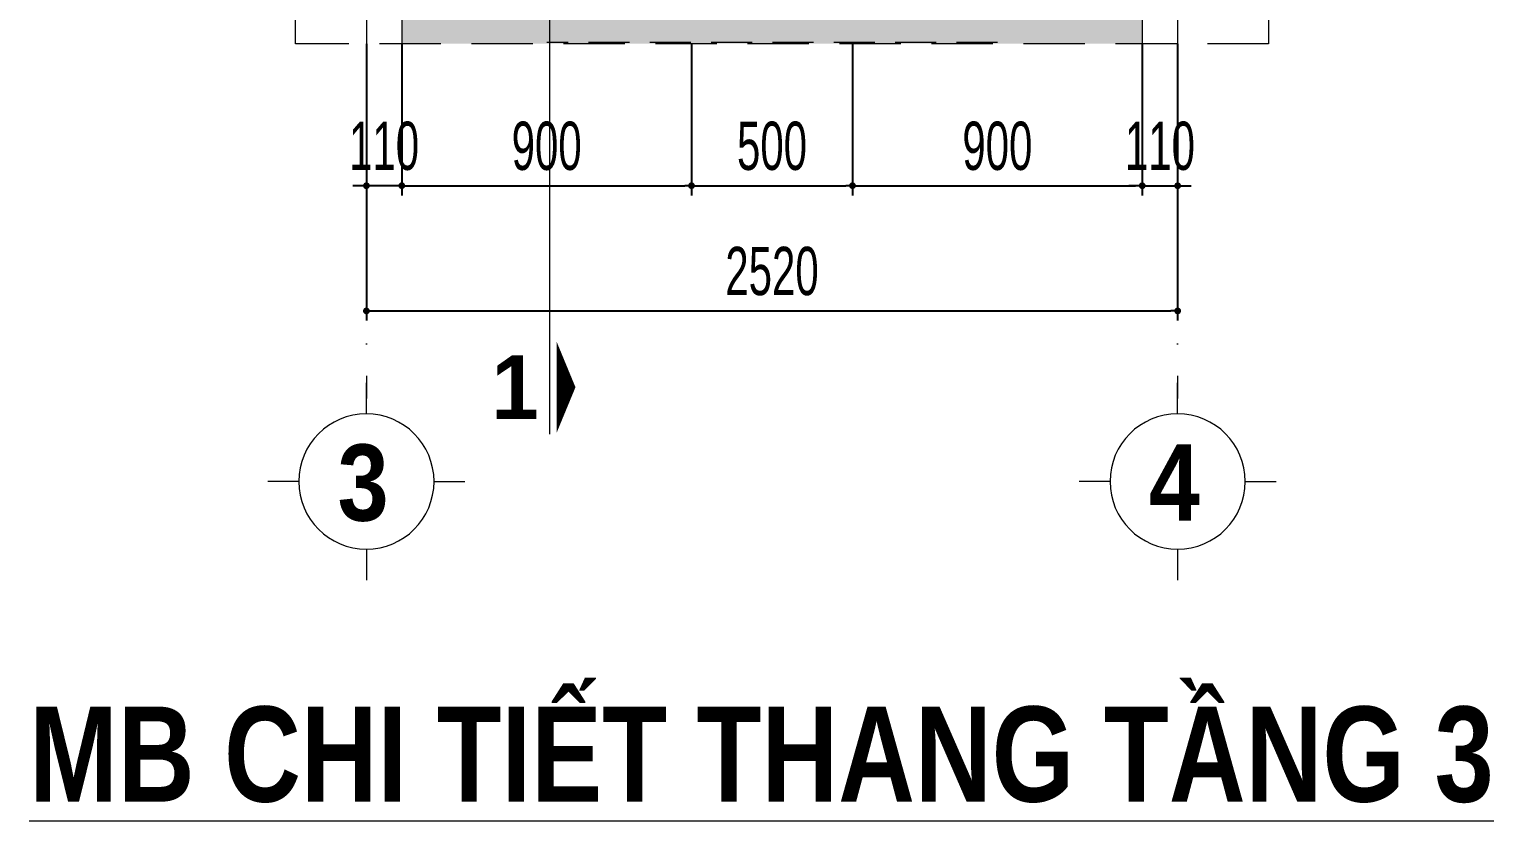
# Model space of a CAD drawing. Header units: millimetres. Extents: x 2565303 to 2664360, y -865723 to -262051.
# Drawn here: x 2636200 to 2640749, y -667224 to -664766 of the extents above; entities that cross this region are included whole.
import ezdxf
from ezdxf.enums import TextEntityAlignment as Align

# ---------------------------------------------------------------- set-up
doc = ezdxf.new("R2010")
doc.units = ezdxf.units.MM
doc.header["$LTSCALE"] = 10
doc.header["$MEASUREMENT"] = 0
doc.linetypes.add('DASHDOT', pattern=[1, 0.5, -0.25, 0, -0.25])
doc.linetypes.add('HIDDEN', pattern=[9.525, 6.35, -3.175])
doc.layers.get('0').update_dxf_attribs({"linetype": 'CONTINUOUS'})
doc.layers.get('DEFPOINTS').update_dxf_attribs({"color": 10, "linetype": 'CONTINUOUS'})
for name, color, linetype, lineweight in [('-thay1', 7, 'CONTINUOUS', 18), ('LC Dim', 8, 'CONTINUOUS', 13), ('LC Hatch', 252, 'CONTINUOUS', 5), ('LC ISO', 153, 'CONTINUOUS', 13), ('LC Khac', 4, 'CONTINUOUS', 9), ('LC MANH DUT', 35, 'HIDDEN', 5), ('LC Net manh', 250, 'CONTINUOUS', 5), ('LC Net truc', 134, 'DASHDOT', 5), ('LC Text1', 20, 'CONTINUOUS', 13), ('LC Text2', 7, 'CONTINUOUS', 13)]:
    doc.layers.add(name, color=color, linetype=linetype, lineweight=lineweight)
doc.layers.add('M3', color=3, linetype='CONTINUOUS')
doc.styles.add('HOATBIF', font='hoatbif.shx', dxfattribs={"width": 0.65})
doc.styles.add('LC 1', font='')
doc.styles.add('LC3', font='', dxfattribs={"width": 0.8})
doc.styles.get('LC 1').set_extended_font_data('.VnAvantH', bold=True)
doc.styles.get('LC3').set_extended_font_data('.VnArialH', bold=True)
doc.dimstyles.new('1-100 (1-60)', dxfattribs={"dimscale": 60, "dimtxt": 2.5, "dimasz": 0.35, "dimexe": 0.5, "dimexo": 0, "dimgap": 0.8, "dimtad": 1, "dimdec": 0, "dimzin": 0, "dimdsep": 46, "dimtxsty": 'HOATBIF', "dimblk1": 'DOT', "dimblk2": 'DOT', "dimsah": 1, "dimcen": -1, "dimdle": 1, "dimclrd": 256, "dimclre": 256, "dimclrt": 4, "dimadec": 3, "dimazin": 2, "dimtfac": 0.333333, "dimtdec": 0, "dimtix": 1, "dimtmove": 2, "dimatfit": 3, "dimldrblk": 'DOT', "dimfxl": 1, "dimtvp": 0.833333, "dimtolj": 1, "dimtzin": 0, "dimarcsym": 0})

# ---------------------------------------------------------------- blocks, each defined once
blk = doc.blocks.new('DOT')
at = {"layer": 'M3', "color": 0, "linetype": 'ByBlock'}
blk.add_line((-0.5, 0), (-1, 0), dxfattribs=at)
at = {"layer": 'M3', "color": 0, "linetype": 'ByBlock', "const_width": 0.5}
blk.add_lwpolyline([(-0.25, 0, 1), (0.25, 0, 1)], format="xyb", close=True, dxfattribs=at)
blk = doc.blocks.new('*D765')
at = {"layer": 'DEFPOINTS', "color": 0, "transparency": 16777216}
for p in [(2637356.8, -664810.9), (2638256.8, -664810.9), (2638256.8, -665251.7)]:
    blk.add_point(p, dxfattribs=at)
at = {"layer": 'LC Dim', "lineweight": -2, "transparency": 16777216}
for p, q in [((2637356.8, -664810.9), (2637356.8, -665281.7)), ((2638256.8, -664810.9), (2638256.8, -665281.7)), ((2637377.8, -665251.7), (2638235.8, -665251.7))]:
    blk.add_line(p, q, dxfattribs=at)
at = {"layer": 'LC Dim', "lineweight": -2, "transparency": 16777216, "xscale": 21, "yscale": 21, "zscale": 21, "rotation": 180}
blk.add_blockref('DOT', (2637356.8, -665251.7), dxfattribs=at)
at = {"layer": 'LC Dim', "lineweight": -2, "transparency": 16777216, "xscale": 21, "yscale": 21, "zscale": 21}
blk.add_blockref('DOT', (2638256.8, -665251.7), dxfattribs=at)
at = {"layer": 'LC Dim', "color": 4, "transparency": 16777216, "insert": (2637806.8, -665128.7), "char_height": 150, "attachment_point": 5, "style": 'HOATBIF'}
blk.add_mtext('\\A1;900', dxfattribs=at)
blk = doc.blocks.new('*D766')
at = {"layer": 'DEFPOINTS', "color": 0, "transparency": 16777216}
for p in [(2638256.8, -664810.9), (2638756.8, -664810.9), (2638756.8, -665251.7)]:
    blk.add_point(p, dxfattribs=at)
at = {"layer": 'LC Dim', "lineweight": -2, "transparency": 16777216}
for p, q in [((2638256.8, -664810.9), (2638256.8, -665281.7)), ((2638756.8, -664810.9), (2638756.8, -665281.7)), ((2638277.8, -665251.7), (2638735.8, -665251.7))]:
    blk.add_line(p, q, dxfattribs=at)
at = {"layer": 'LC Dim', "lineweight": -2, "transparency": 16777216, "xscale": 21, "yscale": 21, "zscale": 21, "rotation": 180}
blk.add_blockref('DOT', (2638256.8, -665251.7), dxfattribs=at)
at = {"layer": 'LC Dim', "lineweight": -2, "transparency": 16777216, "xscale": 21, "yscale": 21, "zscale": 21}
blk.add_blockref('DOT', (2638756.8, -665251.7), dxfattribs=at)
at = {"layer": 'LC Dim', "color": 4, "transparency": 16777216, "insert": (2638506.8, -665128.7), "char_height": 150, "attachment_point": 5, "style": 'HOATBIF'}
blk.add_mtext('\\A1;500', dxfattribs=at)
blk = doc.blocks.new('*D767')
at = {"layer": 'DEFPOINTS', "color": 0, "transparency": 16777216}
for p in [(2638756.8, -664810.9), (2639656.8, -664810.9), (2639656.8, -665251.7)]:
    blk.add_point(p, dxfattribs=at)
at = {"layer": 'LC Dim', "lineweight": -2, "transparency": 16777216}
for p, q in [((2638756.8, -664810.9), (2638756.8, -665281.7)), ((2639656.8, -664810.9), (2639656.8, -665281.7)), ((2638777.8, -665251.7), (2639635.8, -665251.7))]:
    blk.add_line(p, q, dxfattribs=at)
at = {"layer": 'LC Dim', "lineweight": -2, "transparency": 16777216, "xscale": 21, "yscale": 21, "zscale": 21, "rotation": 180}
blk.add_blockref('DOT', (2638756.8, -665251.7), dxfattribs=at)
at = {"layer": 'LC Dim', "lineweight": -2, "transparency": 16777216, "xscale": 21, "yscale": 21, "zscale": 21}
blk.add_blockref('DOT', (2639656.8, -665251.7), dxfattribs=at)
at = {"layer": 'LC Dim', "color": 4, "transparency": 16777216, "insert": (2639206.8, -665128.7), "char_height": 150, "attachment_point": 5, "style": 'HOATBIF'}
blk.add_mtext('\\A1;900', dxfattribs=at)
blk = doc.blocks.new('*D768')
at = {"layer": 'DEFPOINTS', "color": 0, "transparency": 16777216}
for p in [(2639656.8, -664810.9), (2639766.8, -664810.9), (2639766.8, -665251.7)]:
    blk.add_point(p, dxfattribs=at)
at = {"layer": 'LC Dim', "lineweight": -2, "transparency": 16777216}
for p, q in [((2639656.8, -664810.9), (2639656.8, -665281.7)), ((2639766.8, -664810.9), (2639766.8, -665281.7)), ((2639635.8, -665251.7), (2639614.8, -665251.7)), ((2639656.8, -665251.7), (2639766.8, -665251.7)), ((2639787.8, -665251.7), (2639808.8, -665251.7))]:
    blk.add_line(p, q, dxfattribs=at)
at = {"layer": 'LC Dim', "lineweight": -2, "transparency": 16777216, "xscale": 21, "yscale": 21, "zscale": 21}
blk.add_blockref('DOT', (2639656.8, -665251.7), dxfattribs=at)
at = {"layer": 'LC Dim', "lineweight": -2, "transparency": 16777216, "xscale": 21, "yscale": 21, "zscale": 21, "rotation": 180}
blk.add_blockref('DOT', (2639766.8, -665251.7), dxfattribs=at)
at = {"layer": 'LC Dim', "color": 4, "transparency": 16777216, "insert": (2639711.8, -665128.7), "char_height": 150, "attachment_point": 5, "style": 'HOATBIF'}
blk.add_mtext('\\A1;110', dxfattribs=at)
blk = doc.blocks.new('*D769')
at = {"layer": 'DEFPOINTS', "color": 0, "transparency": 16777216}
for p in [(2637246.8, -664810.9), (2637356.8, -664810.9), (2637246.8, -665251.7)]:
    blk.add_point(p, dxfattribs=at)
at = {"layer": 'LC Dim', "lineweight": -2, "transparency": 16777216}
for p, q in [((2637246.8, -664810.9), (2637246.8, -665281.7)), ((2637356.8, -664810.9), (2637356.8, -665281.7)), ((2637225.8, -665251.7), (2637204.8, -665251.7)), ((2637356.8, -665251.7), (2637246.8, -665251.7)), ((2637377.8, -665251.7), (2637398.8, -665251.7))]:
    blk.add_line(p, q, dxfattribs=at)
at = {"layer": 'LC Dim', "lineweight": -2, "transparency": 16777216, "xscale": 21, "yscale": 21, "zscale": 21}
blk.add_blockref('DOT', (2637246.8, -665251.7), dxfattribs=at)
at = {"layer": 'LC Dim', "lineweight": -2, "transparency": 16777216, "xscale": 21, "yscale": 21, "zscale": 21, "rotation": 180}
blk.add_blockref('DOT', (2637356.8, -665251.7), dxfattribs=at)
at = {"layer": 'LC Dim', "color": 4, "transparency": 16777216, "insert": (2637301.8, -665128.7), "char_height": 150, "attachment_point": 5, "style": 'HOATBIF'}
blk.add_mtext('\\A1;110', dxfattribs=at)
blk = doc.blocks.new('*D770')
at = {"layer": 'DEFPOINTS', "color": 0, "transparency": 16777216}
for p in [(2637246.8, -664810.9), (2639766.8, -664810.9), (2639766.8, -665640.7)]:
    blk.add_point(p, dxfattribs=at)
at = {"layer": 'LC Dim', "lineweight": -2, "transparency": 16777216}
for p, q in [((2637246.8, -664810.9), (2637246.8, -665670.7)), ((2639766.8, -664810.9), (2639766.8, -665670.7)), ((2637267.8, -665640.7), (2639745.8, -665640.7))]:
    blk.add_line(p, q, dxfattribs=at)
at = {"layer": 'LC Dim', "lineweight": -2, "transparency": 16777216, "xscale": 21, "yscale": 21, "zscale": 21, "rotation": 180}
blk.add_blockref('DOT', (2637246.8, -665640.7), dxfattribs=at)
at = {"layer": 'LC Dim', "lineweight": -2, "transparency": 16777216, "xscale": 21, "yscale": 21, "zscale": 21}
blk.add_blockref('DOT', (2639766.8, -665640.7), dxfattribs=at)
at = {"layer": 'LC Dim', "color": 4, "transparency": 16777216, "insert": (2638506.8, -665517.7), "char_height": 150, "attachment_point": 5, "style": 'HOATBIF'}
blk.add_mtext('\\A1;2520', dxfattribs=at)
blk = doc.blocks.new('TTRUC')
at = {"layer": 'LC ISO'}
for p, q in [((0, 6.95), (0, 10.13)), ((-6.95, 0), (-10.13, 0)), ((6.95, 0), (10.13, 0)), ((0, -6.95), (0, -10.13))]:
    blk.add_line(p, q, dxfattribs=at)
at = {"layer": 'LC Net manh'}
blk.add_circle((0, 0), 6.95, dxfattribs=at)
blk = doc.blocks.new('TIEUDE1')
at = {"layer": 'LC Text2', "color": 7, "style": 'LC 1'}
blk.add_attdef('TIªU§Ò', text='', height=5, dxfattribs=at).set_placement((0, 0), align=Align.BOTTOM_CENTER)
blk.add_attdef('TL', text='', height=3, dxfattribs=at).set_placement((0, -2), align=Align.TOP_CENTER)

msp = doc.modelspace()

# ---------------------------------------------------------------- hatches: boundary and pattern name
at = {"layer": 'LC Hatch'}
h = msp.add_hatch(dxfattribs=at)
h.set_pattern_fill('DOTS', color=256, scale=500, style=0)
h.set_pattern_definition([(0, (-36271.985, 26139.244), (15.625, 31.25), [0, -31.25])])
h.paths.add_polyline_path([(2638256.8, -662592.8), (2637806.8, -662592.8), (2637806.8, -664292.8), (2638256.8, -664292.8)])
h.paths.add_polyline_path([(2637806.8, -662592.8), (2637356.8, -662592.8), (2637356.8, -664292.8), (2637806.8, -664292.8)])
h.paths.add_polyline_path([(2639656.8, -664602.8), (2639656.8, -664342.8), (2638756.8, -664342.8), (2638256.8, -664342.8), (2637356.8, -664342.8), (2637356.8, -664452.8), (2637356.8, -664810.9), (2639656.8, -664810.9)])
h.paths.add_polyline_path([(2639656.8, -662592.8), (2639206.8, -662592.8), (2639206.8, -664342.8), (2639656.8, -664342.8)])
h.paths.add_polyline_path([(2639206.8, -662592.8), (2638756.8, -662592.8), (2638756.8, -664342.8), (2639206.8, -664342.8)])
h.paths.add_polyline_path([(2639656.8, -661692.8), (2639206.8, -662142.8), (2639206.8, -662592.8), (2639656.8, -662592.8)])
h.paths.add_polyline_path([(2639206.8, -662142.8), (2638756.8, -662592.8), (2639206.8, -662592.8)], flags=17)
h.paths.add_polyline_path([(2639206.8, -662142.8), (2638756.8, -662142.8), (2638756.8, -662592.8)])
h.paths.add_polyline_path([(2639656.8, -661692.8), (2638756.8, -661692.8), (2638756.8, -662142.8), (2639206.8, -662142.8)])
h.paths.add_polyline_path([(2638756.8, -662142.8), (2638256.8, -662142.8), (2638256.8, -662592.8), (2638756.8, -662592.8)])
h.paths.add_polyline_path([(2638756.8, -661692.8), (2638256.8, -661692.8), (2638256.8, -662142.8), (2638756.8, -662142.8)])
h.paths.add_polyline_path([(2638256.8, -662142.8), (2637806.8, -662142.8), (2638256.8, -662592.8)])
h.paths.add_polyline_path([(2638256.8, -661692.8), (2637356.8, -661692.8), (2637806.8, -662142.8), (2638256.8, -662142.8)])
h.paths.add_polyline_path([(2637806.8, -662142.8), (2637806.8, -662592.8), (2638256.8, -662592.8)])
h.paths.add_polyline_path([(2637806.8, -662142.8), (2637356.8, -661692.8), (2637356.8, -662592.8), (2637806.8, -662592.8)])

# ---------------------------------------------------------------- linework, layer by layer
at = {"layer": '-thay1'}
for p, q in [((2637356.8, -664452.8), (2637356.8, -664810.9)), ((2639656.8, -664602.8), (2639656.8, -664810.9))]:
    msp.add_line(p, q, dxfattribs=at)
at = {"layer": 'LC Khac', "color": 1, "ltscale": 2}
msp.add_line((2637815.9, -665732.2), (2637815.9, -666023.5), dxfattribs=at)
msp.add_lwpolyline([(2637896.3, -665877.8, 0, 282.9, 0), (2637837.8, -665877.8, 165, 165, 0)], format="xyseb", dxfattribs=at)
at = {"layer": 'LC MANH DUT', "ltscale": 200}
msp.add_line((2637815.9, -660582.1), (2637815.9, -665831.1), dxfattribs=at)
at = {"layer": 'LC MANH DUT', "ltscale": 2}
msp.add_line((2639206.8, -664806.9), (2637806.8, -664806.9), dxfattribs=at)
msp.add_line((2639206.8, -664806.9), (2637806.8, -664806.9), dxfattribs=at)
at = {"layer": 'LC MANH DUT', "ltscale": 3}
msp.add_lwpolyline([(2637026.6, -661286.5), (2640049.5, -661286.5), (2640049.5, -664810.9), (2637026.6, -664810.9)], close=True, dxfattribs=at)
at = {"layer": 'LC Net truc', "ltscale": 40}
for p, q in [((2637246.8, -660241.4), (2637246.8, -665912.5)), ((2639766.8, -660241.4), (2639766.8, -665912.5))]:
    msp.add_line(p, q, dxfattribs=at)

# ---------------------------------------------------------------- block references
at = {"layer": 'LC ISO', "xscale": -30.23532588053513, "yscale": 30.23532588053513, "zscale": 30.23532588053494}
for p in [(2637246.8, -666170.6), (2639766.8, -666170.6)]:
    msp.add_blockref('TTRUC', p, dxfattribs=at)
at = {"layer": 'LC Text2'}
ref = msp.add_blockref('TIEUDE1', (2638474.1, -667253.9), dxfattribs=dict(at, xscale=60, yscale=60, zscale=60))
ref.add_attrib('TIªU§Ò', '%%Umb chi tiÕt thang tÇng 3', dxfattribs={"color": 7, "height": 295.465, "style": 'LC3', "width": 0.8}).set_placement((2638474.1, -667253.9), align=Align.BOTTOM_CENTER)

# ---------------------------------------------------------------- texts
at = {"ltscale": 2, "style": 'LC 1'}
msp.add_attdef('1', text='A', height=198, dxfattribs=at).set_placement((2637708.7, -665877.8), align=Align.MIDDLE_CENTER)
at = {"layer": 'LC Text1', "ltscale": 0.2, "style": 'LC 1', "width": 0.9}
for s, p in [('3', (2637236.5, -666363.2)), ('4', (2639756.5, -666363.2))]:
    msp.add_text(s, height=236.7, dxfattribs=at).set_placement(p, align=Align.BOTTOM_CENTER)

# ---------------------------------------------------------------- dimensions: what is measured, and where the dimension line sits
at = {"layer": 'LC Dim'}
for base, p1, p2, picture, middle in [((2637246.8, -665251.7), (2637356.8, -664810.9), (2637246.8, -664810.9), '*D769', (2637301.8, -665128.7)), ((2639766.8, -665640.7), (2637246.8, -664810.9), (2639766.8, -664810.9), '*D770', (2638506.8, -665517.7)), ((2638256.8, -665251.7), (2637356.8, -664810.9), (2638256.8, -664810.9), '*D765', (2637806.8, -665128.7)), ((2638756.8, -665251.7), (2638256.8, -664810.9), (2638756.8, -664810.9), '*D766', (2638506.8, -665128.7)), ((2639656.8, -665251.7), (2638756.8, -664810.9), (2639656.8, -664810.9), '*D767', (2639206.8, -665128.7)), ((2639766.8, -665251.7), (2639656.8, -664810.9), (2639766.8, -664810.9), '*D768', (2639711.8, -665128.7))]:
    dim = msp.add_linear_dim(base=base, p1=p1, p2=p2, dimstyle='1-100 (1-60)', dxfattribs=at)
    dim.commit()
    dim.dimension.update_dxf_attribs({"geometry": picture, "text_midpoint": middle})

doc.saveas('drawing.dxf')
